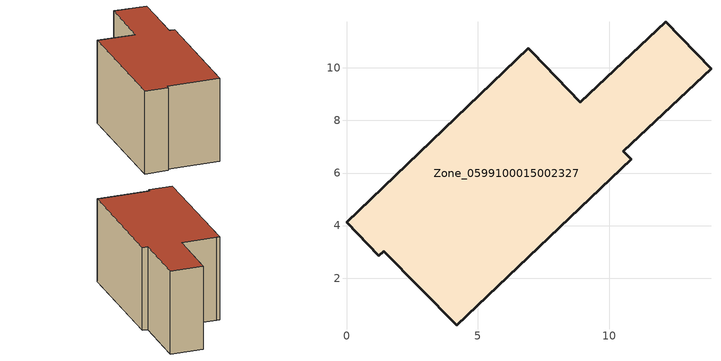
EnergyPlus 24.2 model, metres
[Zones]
Zone_0599100015002327
 floor ground (C_G): 10.83,6.53 4.2,0.2 1.42,3.03 1.23,2.85 0,4.13 6.91,10.75 7.07,10.6 8.9,8.7 12.15,11.76 13.87,9.97 10.54,6.83 z0.73
 wall outside (C_F): 10.54,6.83 13.87,9.97 12.15,11.76 8.9,8.7 7.07,10.6 6.91,10.75 0,4.13 1.23,2.85 1.42,3.03 4.2,0.2 10.83,6.53 10.54,6.83 z0.73:7.05
 roof outside (C_R): 4.2,0.2 10.83,6.53 10.54,6.83 13.87,9.97 12.15,11.76 8.9,8.7 7.07,10.6 6.91,10.75 0,4.13 1.23,2.85 1.42,3.03 z7.05
[BUILDING]
Pand.0599100015002327: North Axis=0; Terrain=City; Loads Convergence Tolerance Value=0.04; Temperature Convergence Tolerance Value=0.4; Solar Distribution=FullExterior; Maximum Number of Warmup Days=25; Minimum Number of Warmup Days=1
[Site:Location]
Rotterdam.The.Hague.AP_ZH_NLD Design_Conditions: Latitude=51.96; Longitude=4.45; Time Zone=1; Elevation=-4.5
[SITE:GROUNDTEMPERATURE:BUILDINGSURFACE]
18, 18, 18, 18, 18, 18, 18, 18, 18, 18, 18, 18
[MATERIAL] Thermal Absorptance=0.9; Solar Absorptance=0.7; Visible Absorptance=0.7
Name | Roughness | Thickness | Conductivity | Density | Specific Heat
G.TC.1975-1991 | MediumSmooth | 0.15 | 0.288461 | 540 | 1210
F.TC.1975-1991 | Rough | 0.3 | 0.230769 | 1920 | 840
R.TC.1975-1991 | MediumRough | 0.2 | 0.153846 | 1500 | 1000
[CONSTRUCTION]
C_G: G.TC.1975-1991
C_F: F.TC.1975-1991
C_R: R.TC.1975-1991
[ZONE]
Zone_0599100015002327: Type=1; Multiplier=1; Ceiling Height=Autocalculate; Volume=Autocalculate; Floor Area=autocalculate; Part of Total Floor Area=Yes
[ZONEINFILTRATION:DESIGNFLOWRATE]
Infil_Zone_0599100015002327: Zone or ZoneList or Space or SpaceList=Zone_0599100015002327; Schedule=AlwaysOn; Design Flow Rate Calculation Method=Flow/Area; Flow Rate per Floor Area=0.003; Constant Term Coefficient=1; Temperature Term Coefficient=0; Velocity Term Coefficient=0; Velocity Squared Term Coefficient=0
[HVACTEMPLATE:ZONE:IDEALLOADSAIRSYSTEM]
Zone_0599100015002327: Maximum Heating Supply Air Temperature=50; Minimum Cooling Supply Air Temperature=13; Maximum Heating Supply Air Humidity Ratio=0.0156; Minimum Cooling Supply Air Humidity Ratio=0.0077; Heating Limit=NoLimit; Cooling Limit=NoLimit; Dehumidification Control Type=ConstantSensibleHeatRatio; Cooling Sensible Heat Ratio=0.7; Dehumidification Setpoint=60; Humidification Control Type=None; Humidification Setpoint=30; Outdoor Air Method=None; Outdoor Air Flow Rate per Person=0.00944; Outdoor Air Flow Rate per Zone Floor Area=0; Outdoor Air Flow Rate per Zone=0; Demand Controlled Ventilation Type=None; Outdoor Air Economizer Type=NoEconomizer; Heat Recovery Type=None; Sensible Heat Recovery Effectiveness=0.7; Latent Heat Recovery Effectiveness=0.65
[ZONECONTROL:THERMOSTAT]
ThermostatControl_Zone_0599100015002327: Zone or ZoneList=Zone_0599100015002327; Control Type Schedule=DualSetpointControlType; Control 1=Thermostat_Zone_0599100015002327; Temperature Difference Between Cutout And Setpoint=0
[THERMOSTATSETPOINT:DUALSETPOINT]
Thermostat_Zone_0599100015002327: Heating Setpoint Temperature Schedule=HeatingSetpoint_Zone_0599100015002327; Cooling Setpoint Temperature Schedule=CoolingSetpoint_Zone_0599100015002327
[SCHEDULE:COMPACT]
HeatingSetpoint_Zone_0599100015002327: Through: 12/31, For: AllDays, Until: 24:00, 21
CoolingSetpoint_Zone_0599100015002327: Through: 12/31, For: AllDays, Until: 24:00, 24
DualSetpointControlType: Through: 12/31, For: AllDays, Until: 24:00, 4
AlwaysOn: Through: 12/31, For: AllDays, Until: 24:00, 1
